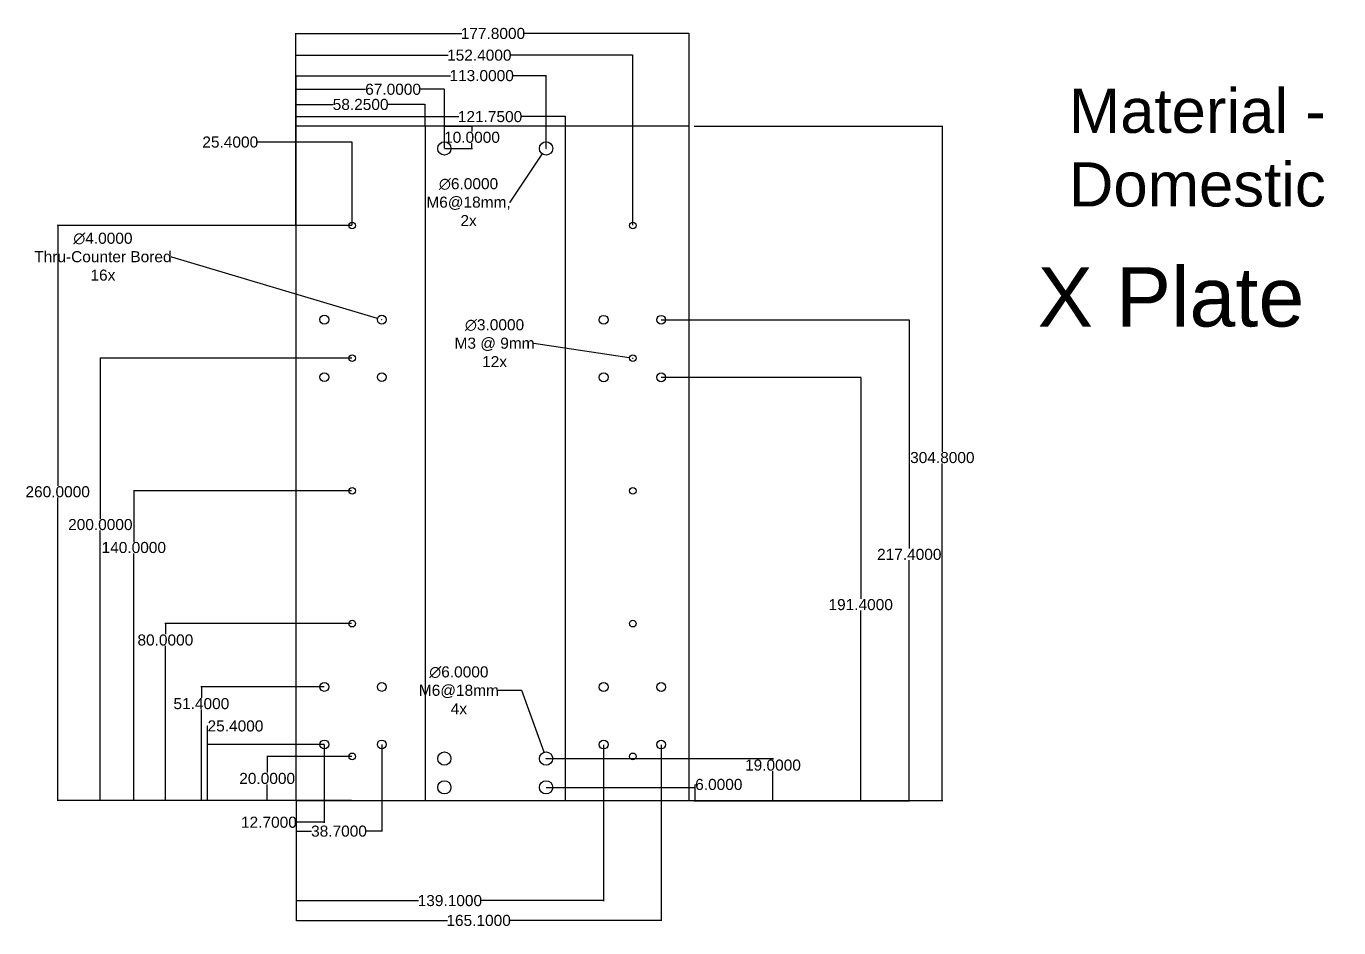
# Model space of a CAD drawing. Header units: inches. Extents: x -54 to 1859, y 85 to 1091.
# Drawn here: x 933 to 1526, y 85 to 493 of the extents above; entities that cross this region are included whole.
import ezdxf

# ---------------------------------------------------------------- set-up
doc = ezdxf.new("R2010")
doc.units = ezdxf.units.IN
doc.header["$MEASUREMENT"] = 0
doc.header["$PDMODE"] = 96
doc.styles.get("Standard").update_dxf_attribs({"font": 'arial.ttf'})
doc.dimstyles.get("Standard").update_dxf_attribs({"dimtxt": 5, "dimasz": 0.18, "dimexe": 0.18, "dimexo": 0.0625, "dimgap": 0.09, "dimtad": 0, "dimtih": 1, "dimtoh": 1, "dimdec": 4, "dimzin": 0, "dimdsep": 46, "dimtxsty": 'Standard', "dimcen": 0.09, "dimadec": 0, "dimazin": 0, "dimtfac": 1, "dimtdec": 4, "dimtofl": 0, "dimtmove": 0, "dimatfit": 3, "dimfxl": 1, "dimtolj": 1, "dimtzin": 0, "dimlwd": 30, "dimarcsym": 0})

# ---------------------------------------------------------------- blocks, each defined once
blk = doc.blocks.new('*U91')
blk.add_circle((55, 0), 1.5)
blk = doc.blocks.new('*U92')
at = {"color": 0, "linetype": 'ByBlock', "lineweight": -2, "transparency": 16777216, "rotation": 270}
for p in [(725, 400), (725, 340), (725, 280), (725, 220), (725, 160)]:
    blk.add_blockref('*U91', p, dxfattribs=at)
blk = doc.blocks.new('*U93')
blk.add_circle((55, 0), 1.5)
blk = doc.blocks.new('*U94')
at = {"color": 0, "linetype": 'ByBlock', "lineweight": -2, "transparency": 16777216, "rotation": 270}
for p in [(725, 400), (725, 340), (725, 280), (725, 220), (725, 160)]:
    blk.add_blockref('*U93', p, dxfattribs=at)
blk = doc.blocks.new('*D95')
at = {"color": 0, "lineweight": -2, "transparency": 16777216}
for p, q in [((1167.97, 148.62), (1235.56, 148.62)), ((1174.97, 142.62), (1235.56, 142.62))]:
    blk.add_line(p, q, dxfattribs=at)
at = {"color": 0, "lineweight": 30, "transparency": 16777216}
for p, q in [((1235.38, 148.62), (1235.38, 149.9)), ((1235.38, 149.9), (1235.56, 149.9)), ((1235.38, 142.8), (1235.38, 148.44))]:
    blk.add_line(p, q, dxfattribs=at)
at = {"color": 0, "transparency": 16777216}
for points in [[(1235.35, 148.44), (1235.41, 148.44), (1235.38, 148.62)], [(1235.35, 142.8), (1235.41, 142.8), (1235.38, 142.62)]]:
    blk.add_solid(points, dxfattribs=at)
at = {"layer": 'Defpoints', "color": 0, "transparency": 16777216}
for p in [(1167.91, 148.62), (1235.38, 148.62), (1174.91, 142.62)]:
    blk.add_point(p, dxfattribs=at)
at = {"color": 0, "transparency": 16777216, "insert": (1246.04, 149.9), "char_height": 5, "attachment_point": 5}
blk.add_mtext('\\A1;6.0000', dxfattribs=at)
blk = doc.blocks.new('*D96')
at = {"color": 0, "lineweight": -2, "transparency": 16777216}
for p, q in [((1079.91, 222.62), (995.55, 222.62)), ((1079.85, 142.62), (995.55, 142.62))]:
    blk.add_line(p, q, dxfattribs=at)
at = {"color": 0, "lineweight": 30, "transparency": 16777216}
for p, q in [((995.73, 222.44), (995.73, 217.83)), ((995.73, 142.8), (995.73, 212.55))]:
    blk.add_line(p, q, dxfattribs=at)
at = {"color": 0, "transparency": 16777216}
for points in [[(995.7, 222.44), (995.76, 222.44), (995.73, 222.62)], [(995.7, 142.8), (995.76, 142.8), (995.73, 142.62)]]:
    blk.add_solid(points, dxfattribs=at)
at = {"layer": 'Defpoints', "color": 0, "transparency": 16777216}
for p in [(1079.97, 222.62), (995.73, 142.62), (1079.91, 142.62)]:
    blk.add_point(p, dxfattribs=at)
at = {"color": 0, "transparency": 16777216, "insert": (995.73, 215.19), "char_height": 5, "attachment_point": 5}
blk.add_mtext('\\A1;80.0000', dxfattribs=at)
blk = doc.blocks.new('*D97')
at = {"color": 0, "lineweight": -2, "transparency": 16777216}
for p, q in [((1079.85, 282.62), (981.28, 282.62)), ((1079.79, 142.62), (981.28, 142.62))]:
    blk.add_line(p, q, dxfattribs=at)
at = {"color": 0, "lineweight": 30, "transparency": 16777216}
for p, q in [((981.46, 282.44), (981.46, 259.64)), ((981.46, 142.8), (981.46, 254.36))]:
    blk.add_line(p, q, dxfattribs=at)
at = {"color": 0, "transparency": 16777216}
for points in [[(981.43, 282.44), (981.49, 282.44), (981.46, 282.62)], [(981.43, 142.8), (981.49, 142.8), (981.46, 142.62)]]:
    blk.add_solid(points, dxfattribs=at)
at = {"layer": 'Defpoints', "color": 0, "transparency": 16777216}
for p in [(1079.91, 282.62), (981.46, 142.62), (1079.85, 142.62)]:
    blk.add_point(p, dxfattribs=at)
at = {"color": 0, "transparency": 16777216, "insert": (981.46, 257), "char_height": 5, "attachment_point": 5}
blk.add_mtext('\\A1;140.0000', dxfattribs=at)
blk = doc.blocks.new('*D100')
at = {"color": 0, "lineweight": -2, "transparency": 16777216}
for p, q in [((1167.97, 161.62), (1270.7, 161.62)), ((1234.91, 142.62), (1270.7, 142.62))]:
    blk.add_line(p, q, dxfattribs=at)
at = {"color": 0, "lineweight": 30, "transparency": 16777216}
for p, q in [((1270.52, 161.44), (1270.52, 161.28)), ((1270.52, 142.8), (1270.52, 156))]:
    blk.add_line(p, q, dxfattribs=at)
at = {"color": 0, "transparency": 16777216}
for points in [[(1270.49, 161.44), (1270.55, 161.44), (1270.52, 161.62)], [(1270.49, 142.8), (1270.55, 142.8), (1270.52, 142.62)]]:
    blk.add_solid(points, dxfattribs=at)
at = {"layer": 'Defpoints', "color": 0, "transparency": 16777216}
for p in [(1167.91, 161.62), (1234.85, 142.62), (1270.52, 142.62)]:
    blk.add_point(p, dxfattribs=at)
at = {"color": 0, "transparency": 16777216, "insert": (1270.52, 158.64), "char_height": 5, "attachment_point": 5}
blk.add_mtext('\\A1;19.0000', dxfattribs=at)
blk = doc.blocks.new('*D101')
at = {"color": 0, "lineweight": -2, "transparency": 16777216}
for p, q in [((1054.91, 412.74), (1054.91, 464.31)), ((1121.91, 437.48), (1121.91, 464.31))]:
    blk.add_line(p, q, dxfattribs=at)
at = {"color": 0, "lineweight": 30, "transparency": 16777216}
for p, q in [((1055.09, 464.13), (1086.31, 464.13)), ((1121.73, 464.13), (1111.14, 464.13))]:
    blk.add_line(p, q, dxfattribs=at)
at = {"color": 0, "transparency": 16777216}
for points in [[(1055.09, 464.16), (1055.09, 464.1), (1054.91, 464.13)], [(1121.73, 464.16), (1121.73, 464.1), (1121.91, 464.13)]]:
    blk.add_solid(points, dxfattribs=at)
at = {"layer": 'Defpoints', "color": 0, "transparency": 16777216}
for p in [(1054.91, 464.13), (1121.91, 437.42), (1054.91, 412.68)]:
    blk.add_point(p, dxfattribs=at)
at = {"color": 0, "transparency": 16777216, "insert": (1098.72, 464.13), "char_height": 5, "attachment_point": 5}
blk.add_mtext('\\A1;67.0000', dxfattribs=at)
blk = doc.blocks.new('*D102')
at = {"color": 0, "lineweight": -2, "transparency": 16777216}
for p, q in [((1054.91, 412.8), (1054.91, 470.48)), ((1167.91, 437.48), (1167.91, 470.48))]:
    blk.add_line(p, q, dxfattribs=at)
at = {"color": 0, "lineweight": 30, "transparency": 16777216}
for p, q in [((1055.09, 470.3), (1124.66, 470.3)), ((1167.73, 470.3), (1152.88, 470.3))]:
    blk.add_line(p, q, dxfattribs=at)
at = {"color": 0, "transparency": 16777216}
for points in [[(1055.09, 470.33), (1055.09, 470.27), (1054.91, 470.3)], [(1167.73, 470.33), (1167.73, 470.27), (1167.91, 470.3)]]:
    blk.add_solid(points, dxfattribs=at)
at = {"layer": 'Defpoints', "color": 0, "transparency": 16777216}
for p in [(1054.91, 470.3), (1167.91, 437.42), (1054.91, 412.74)]:
    blk.add_point(p, dxfattribs=at)
at = {"color": 0, "transparency": 16777216, "insert": (1138.77, 470.3), "char_height": 5, "attachment_point": 5}
blk.add_mtext('\\A1;113.0000', dxfattribs=at)
blk = doc.blocks.new('*D112')
at = {"color": 0, "lineweight": 30, "transparency": 16777216}
blk.add_line((1162.32, 349.38), (1205.52, 342.87), dxfattribs=at)
at = {"color": 0, "lineweight": -2, "transparency": 16777216}
for p, q in [((1207.1, 342.62), (1207.28, 342.62)), ((1207.19, 342.53), (1207.19, 342.71))]:
    blk.add_line(p, q, dxfattribs=at)
at = {"color": 0, "transparency": 16777216}
blk.add_solid([(1205.53, 342.9), (1205.52, 342.84), (1205.7, 342.84)], dxfattribs=at)
at = {"layer": 'Defpoints', "color": 0, "transparency": 16777216}
for p in [(1205.7, 342.84), (1208.67, 342.39)]:
    blk.add_point(p, dxfattribs=at)
at = {"color": 0, "transparency": 16777216, "insert": (1144.61, 349.38), "char_height": 5, "attachment_point": 5}
blk.add_mtext('\\A1;∅3.0000\\PM3 @ 9mm\\P12x', dxfattribs=at)
blk = doc.blocks.new('*D116')
at = {"color": 0, "lineweight": 30, "transparency": 16777216}
for p, q in [((1151.62, 413.13), (1166.14, 434.78)), ((1151.44, 413.13), (1151.62, 413.13))]:
    blk.add_line(p, q, dxfattribs=at)
at = {"color": 0, "lineweight": -2, "transparency": 16777216}
for p, q in [((1167.82, 437.42), (1168, 437.42)), ((1167.91, 437.33), (1167.91, 437.51))]:
    blk.add_line(p, q, dxfattribs=at)
at = {"color": 0, "transparency": 16777216}
blk.add_solid([(1166.11, 434.79), (1166.16, 434.76), (1166.24, 434.92)], dxfattribs=at)
at = {"layer": 'Defpoints', "color": 0, "transparency": 16777216}
for p in [(1169.58, 439.91), (1166.24, 434.92)]:
    blk.add_point(p, dxfattribs=at)
at = {"color": 0, "transparency": 16777216, "insert": (1132.85, 413.13), "char_height": 5, "attachment_point": 5}
blk.add_mtext('\\A1;∅6.0000\\PM6@18mm,\\P2x', dxfattribs=at)
blk = doc.blocks.new('*D118')
at = {"color": 0, "lineweight": 30, "transparency": 16777216}
for p, q in [((1146.17, 192.48), (1156.82, 192.48)), ((1156.82, 192.48), (1166.83, 164.61))]:
    blk.add_line(p, q, dxfattribs=at)
at = {"color": 0, "lineweight": -2, "transparency": 16777216}
for p, q in [((1167.82, 161.62), (1168, 161.62)), ((1167.91, 161.53), (1167.91, 161.71))]:
    blk.add_line(p, q, dxfattribs=at)
at = {"color": 0, "transparency": 16777216}
blk.add_solid([(1166.86, 164.62), (1166.81, 164.6), (1166.9, 164.44)], dxfattribs=at)
at = {"layer": 'Defpoints', "color": 0, "transparency": 16777216}
for p in [(1166.9, 164.44), (1168.93, 158.79)]:
    blk.add_point(p, dxfattribs=at)
at = {"color": 0, "transparency": 16777216, "insert": (1128.47, 192.48), "char_height": 5, "attachment_point": 5}
blk.add_mtext('\\A1;∅6.0000\\PM6@18mm\\P4x', dxfattribs=at)
blk = doc.blocks.new('*D119')
at = {"color": 0, "lineweight": 30, "transparency": 16777216}
for p, q in [((1014.83, 168.02), (1014.83, 176.35)), ((1014.83, 176.35), (1015.01, 176.35)), ((1014.83, 142.8), (1014.83, 167.84))]:
    blk.add_line(p, q, dxfattribs=at)
at = {"color": 0, "lineweight": -2, "transparency": 16777216}
for p, q in [((1067.55, 168.02), (1014.65, 168.02)), ((1054.85, 142.62), (1014.65, 142.62))]:
    blk.add_line(p, q, dxfattribs=at)
at = {"color": 0, "transparency": 16777216}
for points in [[(1014.8, 167.84), (1014.86, 167.84), (1014.83, 168.02)], [(1014.8, 142.8), (1014.86, 142.8), (1014.83, 142.62)]]:
    blk.add_solid(points, dxfattribs=at)
at = {"layer": 'Defpoints', "color": 0, "transparency": 16777216}
for p in [(1067.61, 168.02), (1014.83, 142.62), (1054.91, 142.62)]:
    blk.add_point(p, dxfattribs=at)
at = {"color": 0, "transparency": 16777216, "insert": (1027.45, 176.35), "char_height": 5, "attachment_point": 5}
blk.add_mtext('\\A1;25.4000', dxfattribs=at)
blk = doc.blocks.new('*D120')
at = {"color": 0, "lineweight": -2, "transparency": 16777216}
for p, q in [((1067.61, 167.95), (1067.61, 132.64)), ((1054.91, 142.43), (1054.91, 132.64))]:
    blk.add_line(p, q, dxfattribs=at)
at = {"color": 0, "lineweight": 30, "transparency": 16777216}
for p, q in [((1054.91, 132.82), (1054.73, 132.82)), ((1067.43, 132.82), (1055.09, 132.82))]:
    blk.add_line(p, q, dxfattribs=at)
at = {"color": 0, "transparency": 16777216}
for points in [[(1055.09, 132.85), (1055.09, 132.79), (1054.91, 132.82)], [(1067.43, 132.85), (1067.43, 132.79), (1067.61, 132.82)]]:
    blk.add_solid(points, dxfattribs=at)
at = {"layer": 'Defpoints', "color": 0, "transparency": 16777216}
for p in [(1067.61, 168.02), (1054.91, 142.49), (1054.91, 132.82)]:
    blk.add_point(p, dxfattribs=at)
at = {"color": 0, "transparency": 16777216, "insert": (1042.56, 132.82), "char_height": 5, "attachment_point": 5}
blk.add_mtext('\\A1;12.7000', dxfattribs=at)
blk = doc.blocks.new('*D121')
at = {"color": 0, "lineweight": -2, "transparency": 16777216}
for p, q in [((1093.61, 167.95), (1093.61, 128.62)), ((1054.91, 142.37), (1054.91, 128.62))]:
    blk.add_line(p, q, dxfattribs=at)
at = {"color": 0, "lineweight": 30, "transparency": 16777216}
for p, q in [((1055.09, 128.8), (1061.86, 128.8)), ((1093.43, 128.8), (1086.66, 128.8))]:
    blk.add_line(p, q, dxfattribs=at)
at = {"color": 0, "transparency": 16777216}
for points in [[(1055.09, 128.83), (1055.09, 128.77), (1054.91, 128.8)], [(1093.43, 128.83), (1093.43, 128.77), (1093.61, 128.8)]]:
    blk.add_solid(points, dxfattribs=at)
at = {"layer": 'Defpoints', "color": 0, "transparency": 16777216}
for p in [(1093.61, 168.02), (1054.91, 142.43), (1054.91, 128.8)]:
    blk.add_point(p, dxfattribs=at)
at = {"color": 0, "transparency": 16777216, "insert": (1074.26, 128.8), "char_height": 5, "attachment_point": 5}
blk.add_mtext('\\A1;38.7000', dxfattribs=at)
blk = doc.blocks.new('*D122')
at = {"color": 0, "lineweight": -2, "transparency": 16777216}
for p, q in [((1193.95, 167.89), (1193.95, 97.23)), ((1054.85, 142.55), (1054.85, 97.23))]:
    blk.add_line(p, q, dxfattribs=at)
at = {"color": 0, "lineweight": 30, "transparency": 16777216}
for p, q in [((1055.03, 97.41), (1110.29, 97.41)), ((1193.77, 97.41), (1138.51, 97.41))]:
    blk.add_line(p, q, dxfattribs=at)
at = {"color": 0, "transparency": 16777216}
for points in [[(1055.03, 97.44), (1055.03, 97.38), (1054.85, 97.41)], [(1193.77, 97.44), (1193.77, 97.38), (1193.95, 97.41)]]:
    blk.add_solid(points, dxfattribs=at)
at = {"layer": 'Defpoints', "color": 0, "transparency": 16777216}
for p in [(1193.95, 167.96), (1054.85, 142.62), (1193.95, 97.41)]:
    blk.add_point(p, dxfattribs=at)
at = {"color": 0, "transparency": 16777216, "insert": (1124.4, 97.41), "char_height": 5, "attachment_point": 5}
blk.add_mtext('\\A1;139.1000', dxfattribs=at)
blk = doc.blocks.new('*D123')
at = {"color": 0, "lineweight": -2, "transparency": 16777216}
for p, q in [((1219.95, 167.89), (1219.95, 88.26)), ((1054.85, 142.55), (1054.85, 88.26))]:
    blk.add_line(p, q, dxfattribs=at)
at = {"color": 0, "lineweight": 30, "transparency": 16777216}
for p, q in [((1055.03, 88.44), (1123.29, 88.44)), ((1219.77, 88.44), (1151.51, 88.44))]:
    blk.add_line(p, q, dxfattribs=at)
at = {"color": 0, "transparency": 16777216}
for points in [[(1055.03, 88.47), (1055.03, 88.41), (1054.85, 88.44)], [(1219.77, 88.47), (1219.77, 88.41), (1219.95, 88.44)]]:
    blk.add_solid(points, dxfattribs=at)
at = {"layer": 'Defpoints', "color": 0, "transparency": 16777216}
for p in [(1219.95, 167.96), (1054.85, 142.62), (1054.85, 88.44)]:
    blk.add_point(p, dxfattribs=at)
at = {"color": 0, "transparency": 16777216, "insert": (1137.4, 88.44), "char_height": 5, "attachment_point": 5}
blk.add_mtext('\\A1;165.1000', dxfattribs=at)
blk = doc.blocks.new('*D124')
at = {"color": 0, "lineweight": -2, "transparency": 16777216}
for p, q in [((1067.55, 194.02), (1011.84, 194.02)), ((1054.79, 142.62), (1011.84, 142.62))]:
    blk.add_line(p, q, dxfattribs=at)
at = {"color": 0, "lineweight": 30, "transparency": 16777216}
for p, q in [((1012.02, 193.84), (1012.02, 189.07)), ((1012.02, 142.8), (1012.02, 183.79))]:
    blk.add_line(p, q, dxfattribs=at)
at = {"color": 0, "transparency": 16777216}
for points in [[(1011.99, 193.84), (1012.05, 193.84), (1012.02, 194.02)], [(1011.99, 142.8), (1012.05, 142.8), (1012.02, 142.62)]]:
    blk.add_solid(points, dxfattribs=at)
at = {"layer": 'Defpoints', "color": 0, "transparency": 16777216}
for p in [(1067.61, 194.02), (1012.02, 142.62), (1054.85, 142.62)]:
    blk.add_point(p, dxfattribs=at)
at = {"color": 0, "transparency": 16777216, "insert": (1012.02, 186.43), "char_height": 5, "attachment_point": 5}
blk.add_mtext('\\A1;51.4000', dxfattribs=at)
blk = doc.blocks.new('*D125')
at = {"color": 0, "lineweight": -2, "transparency": 16777216}
for p, q in [((1220.01, 333.96), (1310.37, 333.96)), ((1234.91, 142.56), (1310.37, 142.56))]:
    blk.add_line(p, q, dxfattribs=at)
at = {"color": 0, "lineweight": 30, "transparency": 16777216}
for p, q in [((1310.19, 333.78), (1310.19, 233.83)), ((1310.19, 142.74), (1310.19, 228.55))]:
    blk.add_line(p, q, dxfattribs=at)
at = {"color": 0, "transparency": 16777216}
for points in [[(1310.16, 333.78), (1310.22, 333.78), (1310.19, 333.96)], [(1310.16, 142.74), (1310.22, 142.74), (1310.19, 142.56)]]:
    blk.add_solid(points, dxfattribs=at)
at = {"layer": 'Defpoints', "color": 0, "transparency": 16777216}
for p in [(1219.95, 333.96), (1234.85, 142.56), (1310.19, 142.56)]:
    blk.add_point(p, dxfattribs=at)
at = {"color": 0, "transparency": 16777216, "insert": (1310.19, 231.19), "char_height": 5, "attachment_point": 5}
blk.add_mtext('\\A1;191.4000', dxfattribs=at)
blk = doc.blocks.new('*D126')
at = {"color": 0, "lineweight": -2, "transparency": 16777216}
for p, q in [((1220.01, 359.96), (1332.34, 359.96)), ((1234.91, 142.56), (1332.34, 142.56))]:
    blk.add_line(p, q, dxfattribs=at)
at = {"color": 0, "lineweight": 30, "transparency": 16777216}
for p, q in [((1332.16, 359.78), (1332.16, 256.54)), ((1332.16, 142.74), (1332.16, 251.26))]:
    blk.add_line(p, q, dxfattribs=at)
at = {"color": 0, "transparency": 16777216}
for points in [[(1332.13, 359.78), (1332.19, 359.78), (1332.16, 359.96)], [(1332.13, 142.74), (1332.19, 142.74), (1332.16, 142.56)]]:
    blk.add_solid(points, dxfattribs=at)
at = {"layer": 'Defpoints', "color": 0, "transparency": 16777216}
for p in [(1219.95, 359.96), (1234.85, 142.56), (1332.16, 142.56)]:
    blk.add_point(p, dxfattribs=at)
at = {"color": 0, "transparency": 16777216, "insert": (1332.16, 253.9), "char_height": 5, "attachment_point": 5}
blk.add_mtext('\\A1;217.4000', dxfattribs=at)
blk = doc.blocks.new('*D137')
at = {"color": 0, "lineweight": -2, "transparency": 16777216}
for p, q in [((1080.12, 402.62), (946.85, 402.62)), ((1054.79, 142.62), (946.85, 142.62))]:
    blk.add_line(p, q, dxfattribs=at)
at = {"color": 0, "lineweight": 30, "transparency": 16777216}
for p, q in [((947.03, 402.44), (947.03, 284.85)), ((947.03, 142.8), (947.03, 279.56))]:
    blk.add_line(p, q, dxfattribs=at)
at = {"color": 0, "transparency": 16777216}
for points in [[(947, 402.44), (947.06, 402.44), (947.03, 402.62)], [(947, 142.8), (947.06, 142.8), (947.03, 142.62)]]:
    blk.add_solid(points, dxfattribs=at)
at = {"layer": 'Defpoints', "color": 0, "transparency": 16777216}
for p in [(1080.19, 402.62), (947.03, 142.62), (1054.85, 142.62)]:
    blk.add_point(p, dxfattribs=at)
at = {"color": 0, "transparency": 16777216, "insert": (947.03, 282.2), "char_height": 5, "attachment_point": 5}
blk.add_mtext('\\A1;260.0000', dxfattribs=at)
blk = doc.blocks.new('*D144')
at = {"color": 0, "lineweight": -2, "transparency": 16777216}
for p, q in [((1234.85, 447.42), (1347.29, 447.42)), ((1234.97, 142.62), (1347.29, 142.62))]:
    blk.add_line(p, q, dxfattribs=at)
at = {"color": 0, "lineweight": 30, "transparency": 16777216}
for p, q in [((1347.11, 447.24), (1347.11, 300.3)), ((1347.11, 142.8), (1347.11, 295.02))]:
    blk.add_line(p, q, dxfattribs=at)
at = {"color": 0, "transparency": 16777216}
for points in [[(1347.08, 447.24), (1347.14, 447.24), (1347.11, 447.42)], [(1347.08, 142.8), (1347.14, 142.8), (1347.11, 142.62)]]:
    blk.add_solid(points, dxfattribs=at)
at = {"layer": 'Defpoints', "color": 0, "transparency": 16777216}
for p in [(1234.79, 447.42), (1347.11, 447.42), (1234.91, 142.62)]:
    blk.add_point(p, dxfattribs=at)
at = {"color": 0, "transparency": 16777216, "insert": (1347.11, 297.66), "char_height": 5, "attachment_point": 5}
blk.add_mtext('\\A1;304.8000', dxfattribs=at)
blk = doc.blocks.new('*D145')
at = {"color": 0, "lineweight": -2, "transparency": 16777216}
for p, q in [((1080.12, 342.62), (966.14, 342.62)), ((1054.72, 142.62), (966.14, 142.62))]:
    blk.add_line(p, q, dxfattribs=at)
at = {"color": 0, "lineweight": 30, "transparency": 16777216}
for p, q in [((966.32, 342.44), (966.32, 270.02)), ((966.32, 142.8), (966.32, 264.73))]:
    blk.add_line(p, q, dxfattribs=at)
at = {"color": 0, "transparency": 16777216}
for points in [[(966.29, 342.44), (966.35, 342.44), (966.32, 342.62)], [(966.29, 142.8), (966.35, 142.8), (966.32, 142.62)]]:
    blk.add_solid(points, dxfattribs=at)
at = {"layer": 'Defpoints', "color": 0, "transparency": 16777216}
for p in [(1080.19, 342.62), (966.32, 142.62), (1054.79, 142.62)]:
    blk.add_point(p, dxfattribs=at)
at = {"color": 0, "transparency": 16777216, "insert": (966.32, 267.38), "char_height": 5, "attachment_point": 5}
blk.add_mtext('\\A1;200.0000', dxfattribs=at)
blk = doc.blocks.new('*D153')
at = {"color": 0, "lineweight": -2, "transparency": 16777216}
for p, q in [((1054.79, 402.68), (1054.79, 479.72)), ((1207.19, 402.68), (1207.19, 479.72))]:
    blk.add_line(p, q, dxfattribs=at)
at = {"color": 0, "lineweight": 30, "transparency": 16777216}
for p, q in [((1054.97, 479.54), (1123.6, 479.54)), ((1207.01, 479.54), (1151.82, 479.54))]:
    blk.add_line(p, q, dxfattribs=at)
at = {"color": 0, "transparency": 16777216}
for points in [[(1054.97, 479.57), (1054.97, 479.51), (1054.79, 479.54)], [(1207.01, 479.57), (1207.01, 479.51), (1207.19, 479.54)]]:
    blk.add_solid(points, dxfattribs=at)
at = {"layer": 'Defpoints', "color": 0, "transparency": 16777216}
for p in [(1054.79, 479.54), (1054.79, 402.62), (1207.19, 402.62)]:
    blk.add_point(p, dxfattribs=at)
at = {"color": 0, "transparency": 16777216, "insert": (1137.71, 479.54), "char_height": 5, "attachment_point": 5}
blk.add_mtext('\\A1;152.4000', dxfattribs=at)
blk = doc.blocks.new('*D154')
at = {"color": 0, "lineweight": -2, "transparency": 16777216}
for p, q in [((1054.79, 447.48), (1054.79, 489.53)), ((1232.59, 447.48), (1232.59, 489.53))]:
    blk.add_line(p, q, dxfattribs=at)
at = {"color": 0, "lineweight": 30, "transparency": 16777216}
for p, q in [((1054.97, 489.35), (1129.77, 489.35)), ((1232.41, 489.35), (1157.98, 489.35))]:
    blk.add_line(p, q, dxfattribs=at)
at = {"color": 0, "transparency": 16777216}
for points in [[(1054.97, 489.38), (1054.97, 489.32), (1054.79, 489.35)], [(1232.41, 489.38), (1232.41, 489.32), (1232.59, 489.35)]]:
    blk.add_solid(points, dxfattribs=at)
at = {"layer": 'Defpoints', "color": 0, "transparency": 16777216}
for p in [(1054.79, 489.35), (1054.79, 447.42), (1232.59, 447.42)]:
    blk.add_point(p, dxfattribs=at)
at = {"color": 0, "transparency": 16777216, "insert": (1143.88, 489.35), "char_height": 5, "attachment_point": 5}
blk.add_mtext('\\A1;177.8000', dxfattribs=at)
blk = doc.blocks.new('*D155')
at = {"color": 0, "lineweight": 30, "transparency": 16777216}
for p, q in [((1054.79, 440.27), (1037.53, 440.27)), ((1080.01, 440.27), (1054.97, 440.27))]:
    blk.add_line(p, q, dxfattribs=at)
at = {"color": 0, "lineweight": -2, "transparency": 16777216}
for p, q in [((1054.79, 402.68), (1054.79, 440.45)), ((1080.19, 402.68), (1080.19, 440.45))]:
    blk.add_line(p, q, dxfattribs=at)
at = {"color": 0, "transparency": 16777216}
for points in [[(1054.97, 440.3), (1054.97, 440.24), (1054.79, 440.27)], [(1080.01, 440.3), (1080.01, 440.24), (1080.19, 440.27)]]:
    blk.add_solid(points, dxfattribs=at)
at = {"layer": 'Defpoints', "color": 0, "transparency": 16777216}
for p in [(1054.79, 440.27), (1054.79, 402.62), (1080.19, 402.62)]:
    blk.add_point(p, dxfattribs=at)
at = {"color": 0, "transparency": 16777216, "insert": (1025.08, 440.27), "char_height": 5, "attachment_point": 5}
blk.add_mtext('\\A1;25.4000', dxfattribs=at)
blk = doc.blocks.new('*D158')
at = {"color": 0, "lineweight": -2, "transparency": 16777216}
for p, q in [((1080.12, 162.62), (1041.59, 162.62)), ((1054.66, 142.62), (1041.59, 142.62))]:
    blk.add_line(p, q, dxfattribs=at)
at = {"color": 0, "lineweight": 30, "transparency": 16777216}
for p, q in [((1041.77, 162.44), (1041.77, 155.26)), ((1041.77, 142.8), (1041.77, 149.97))]:
    blk.add_line(p, q, dxfattribs=at)
at = {"color": 0, "transparency": 16777216}
for points in [[(1041.74, 162.44), (1041.8, 162.44), (1041.77, 162.62)], [(1041.74, 142.8), (1041.8, 142.8), (1041.77, 142.62)]]:
    blk.add_solid(points, dxfattribs=at)
at = {"layer": 'Defpoints', "color": 0, "transparency": 16777216}
for p in [(1080.19, 162.62), (1041.77, 142.62), (1054.72, 142.62)]:
    blk.add_point(p, dxfattribs=at)
at = {"color": 0, "transparency": 16777216, "insert": (1041.77, 152.62), "char_height": 5, "attachment_point": 5}
blk.add_mtext('\\A1;20.0000', dxfattribs=at)
blk = doc.blocks.new('*D181')
at = {"color": 0, "lineweight": -2, "transparency": 16777216}
for p, q in [((1054.91, 447.48), (1054.91, 457.45)), ((1113.16, 447.48), (1113.16, 457.45))]:
    blk.add_line(p, q, dxfattribs=at)
at = {"color": 0, "lineweight": 30, "transparency": 16777216}
for p, q in [((1055.09, 457.27), (1071.63, 457.27)), ((1112.98, 457.27), (1096.44, 457.27))]:
    blk.add_line(p, q, dxfattribs=at)
at = {"color": 0, "transparency": 16777216}
for points in [[(1055.09, 457.3), (1055.09, 457.24), (1054.91, 457.27)], [(1112.98, 457.3), (1112.98, 457.24), (1113.16, 457.27)]]:
    blk.add_solid(points, dxfattribs=at)
at = {"layer": 'Defpoints', "color": 0, "transparency": 16777216}
for p in [(1054.91, 457.27), (1054.91, 447.42), (1113.16, 447.42)]:
    blk.add_point(p, dxfattribs=at)
at = {"color": 0, "transparency": 16777216, "insert": (1084.04, 457.27), "char_height": 5, "attachment_point": 5}
blk.add_mtext('\\A1;58.2500', dxfattribs=at)
blk = doc.blocks.new('*D201')
at = {"color": 0, "lineweight": -2, "transparency": 16777216}
for p, q in [((1121.97, 447.42), (1134.59, 447.42)), ((1121.97, 437.42), (1134.59, 437.42))]:
    blk.add_line(p, q, dxfattribs=at)
at = {"color": 0, "lineweight": 30, "transparency": 16777216}
for p, q in [((1134.41, 447.24), (1134.41, 445.06)), ((1134.41, 437.6), (1134.41, 439.77))]:
    blk.add_line(p, q, dxfattribs=at)
at = {"color": 0, "transparency": 16777216}
for points in [[(1134.38, 447.24), (1134.44, 447.24), (1134.41, 447.42)], [(1134.38, 437.6), (1134.44, 437.6), (1134.41, 437.42)]]:
    blk.add_solid(points, dxfattribs=at)
at = {"layer": 'Defpoints', "color": 0, "transparency": 16777216}
for p in [(1121.91, 447.42), (1134.41, 447.42), (1121.91, 437.42)]:
    blk.add_point(p, dxfattribs=at)
at = {"color": 0, "transparency": 16777216, "insert": (1134.41, 442.42), "char_height": 5, "attachment_point": 5}
blk.add_mtext('\\A1;10.0000', dxfattribs=at)
blk = doc.blocks.new('*D202')
at = {"color": 0, "lineweight": 30, "transparency": 16777216}
for p, q in [((998.3, 388.45), (998.48, 388.45)), ((998.48, 388.45), (1091.52, 360.64))]:
    blk.add_line(p, q, dxfattribs=at)
at = {"color": 0, "lineweight": -2, "transparency": 16777216}
for p, q in [((1093.52, 360.02), (1093.7, 360.02)), ((1093.61, 359.93), (1093.61, 360.11))]:
    blk.add_line(p, q, dxfattribs=at)
at = {"color": 0, "transparency": 16777216}
blk.add_solid([(1091.53, 360.67), (1091.51, 360.61), (1091.69, 360.59)], dxfattribs=at)
at = {"layer": 'Defpoints', "color": 0, "transparency": 16777216}
for p in [(1091.69, 360.59), (1095.53, 359.44)]:
    blk.add_point(p, dxfattribs=at)
at = {"color": 0, "transparency": 16777216, "insert": (967.49, 388.45), "char_height": 5, "attachment_point": 5}
blk.add_mtext('\\A1;∅4.0000\\PThru-Counter Bored\\P16x', dxfattribs=at)
blk = doc.blocks.new('*D215')
at = {"color": 0, "lineweight": -2, "transparency": 16777216}
for p, q in [((1054.91, 447.48), (1054.91, 451.96)), ((1176.66, 447.48), (1176.66, 451.96))]:
    blk.add_line(p, q, dxfattribs=at)
at = {"color": 0, "lineweight": 30, "transparency": 16777216}
for p, q in [((1055.09, 451.78), (1128.45, 451.78)), ((1176.48, 451.78), (1156.67, 451.78))]:
    blk.add_line(p, q, dxfattribs=at)
at = {"color": 0, "transparency": 16777216}
for points in [[(1055.09, 451.81), (1055.09, 451.75), (1054.91, 451.78)], [(1176.48, 451.81), (1176.48, 451.75), (1176.66, 451.78)]]:
    blk.add_solid(points, dxfattribs=at)
at = {"layer": 'Defpoints', "color": 0, "transparency": 16777216}
for p in [(1054.91, 451.78), (1054.91, 447.42), (1176.66, 447.42)]:
    blk.add_point(p, dxfattribs=at)
at = {"color": 0, "transparency": 16777216, "insert": (1142.56, 451.78), "char_height": 5, "attachment_point": 5}
blk.add_mtext('\\A1;121.7500', dxfattribs=at)

msp = doc.modelspace()

# ---------------------------------------------------------------- linework, layer by layer
for points in [[(1054.78538, 142.61572), (1232.58538, 142.61572), (1232.58538, 447.41572), (1054.78538, 447.41572)], [(1113.16038, 142.61572), (1176.66038, 142.61572), (1176.66038, 447.41572), (1113.16038, 447.41572)]]:
    msp.add_lwpolyline(points, close=True)
for centre, radius in [((1121.91038, 437.41572), 3), ((1167.91038, 437.41572), 3), ((1067.61038, 360.01572), 2), ((1093.61038, 360.01572), 2), ((1193.94788, 359.95572), 2), ((1219.94788, 359.95572), 2), ((1067.61038, 334.01572), 2), ((1093.61038, 334.01572), 2), ((1193.94788, 333.95572), 2), ((1219.94788, 333.95572), 2), ((1067.61038, 194.01572), 2), ((1093.61038, 194.01572), 2), ((1193.94788, 193.95572), 2), ((1219.94788, 193.95572), 2), ((1067.61038, 168.01572), 2), ((1093.61038, 168.01572), 2), ((1193.94788, 167.95572), 2), ((1219.94788, 167.95572), 2), ((1121.91038, 161.61572), 3), ((1167.91038, 161.61572), 3), ((1121.91038, 148.61572), 3), ((1167.91038, 148.61572), 3)]:
    msp.add_circle(centre, radius)

# ---------------------------------------------------------------- block references
for name, p in [('*U92', (355.18538, 57.61572)), ('*U94', (482.18538, 57.61572))]:
    msp.add_blockref(name, p)

# ---------------------------------------------------------------- texts
at = {"attachment_point": 1}
for s, width, heights, insert, char_height in [('Material - MIC-6 Domestic', 260.8120034, [85.10151], (1404.33769, 464.40953), 19.9598997), ('X Plate', 223.5012079, [71.5866], (1390.27381, 383.68302), 26.77533)]:
    msp.add_mtext_dynamic_manual_height_columns(s, width=width, gutter_width=1, heights=heights, dxfattribs=dict(at, insert=insert, char_height=char_height))

# ---------------------------------------------------------------- dimensions: what is measured, and where the dimension line sits
for base, p1, p2, picture, middle in [((1054.78538, 489.35176), (1232.58538, 447.41572), (1054.78538, 447.41572), '*D154', (1143.87534, 489.35176)), ((1054.78538, 479.54427), (1207.18538, 402.61572), (1054.78538, 402.61572), '*D153', (1137.70567, 479.54427)), ((1054.91038, 470.29778), (1167.91038, 437.41572), (1054.91038, 412.74072), '*D102', (1138.77326, 470.29778)), ((1054.91038, 464.1325), (1121.91038, 437.41572), (1054.91038, 412.67822), '*D101', (1098.72454, 464.1325)), ((1054.91038, 451.77751), (1176.66038, 447.41572), (1054.91038, 447.41572), '*D215', (1142.55883, 451.77751)), ((1054.78538, 440.27335), (1080.18538, 402.61572), (1054.78538, 402.61572), '*D155', (1025.08468, 440.27335))]:
    dim = msp.add_linear_dim(base=base, p1=p1, p2=p2, dimstyle='Standard')
    dim.commit()
    dim.dimension.update_dxf_attribs({"geometry": picture, "text_midpoint": middle, "dimtype": 160})
for base, p1, p2, picture, middle in [((1054.91038, 457.26514), (1113.16038, 447.41572), (1054.91038, 447.41572), '*D181', (1084.03538, 457.26514)), ((1054.91038, 132.82392), (1067.61038, 168.01572), (1054.91038, 142.49072), '*D120', (1042.5633, 132.82392)), ((1193.94788, 97.40723), (1054.84788, 142.61572), (1193.94788, 167.95572), '*D122', (1124.39788, 97.40723)), ((1054.84788, 88.44228), (1219.94788, 167.95572), (1054.84788, 142.61572), '*D123', (1137.39788, 88.44228)), ((1054.91038, 128.80107), (1093.61038, 168.01572), (1054.91038, 142.42822), '*D121', (1074.26038, 128.80107))]:
    dim = msp.add_linear_dim(base=base, p1=p1, p2=p2, dimstyle='Standard')
    dim.commit()
    dim.dimension.update_dxf_attribs({"geometry": picture, "text_midpoint": middle})
for base, p1, p2, picture, middle in [((1134.4128, 447.41572), (1121.91038, 437.41572), (1121.91038, 447.41572), '*D201', (1134.4128, 442.41572)), ((1041.77126, 142.61572), (1080.18538, 162.61572), (1054.72288, 142.61572), '*D158', (1041.77126, 152.61572))]:
    dim = msp.add_linear_dim(base=base, p1=p1, p2=p2, angle=90, dimstyle='Standard')
    dim.commit()
    dim.dimension.update_dxf_attribs({"geometry": picture, "text_midpoint": middle})
for base, p1, p2, picture, middle in [((1347.11309, 447.41572), (1234.91038, 142.61572), (1234.78538, 447.41572), '*D144', (1347.11309, 297.66029)), ((947.03485, 142.61572), (1080.18538, 402.61572), (1054.84788, 142.61572), '*D137', (947.03485, 282.20326)), ((1332.15525, 142.55572), (1219.94788, 359.95572), (1234.84788, 142.55572), '*D126', (1332.15525, 253.89859)), ((966.32354, 142.61572), (1080.18538, 342.61572), (1054.78538, 142.61572), '*D145', (966.32354, 267.37754)), ((1310.18591, 142.55572), (1219.94788, 333.95572), (1234.84788, 142.55572), '*D125', (1310.18591, 231.18988)), ((981.45774, 142.61572), (1079.91038, 282.61572), (1079.84788, 142.61572), '*D97', (981.45774, 256.99954)), ((995.7345, 142.61572), (1079.97288, 222.61572), (1079.91038, 142.61572), '*D96', (995.7345, 215.19101)), ((1012.02289, 142.61572), (1067.61038, 194.01572), (1054.84788, 142.61572), '*D124', (1012.02289, 186.42912)), ((1014.8288, 142.61572), (1067.61038, 168.01572), (1054.91038, 142.61572), '*D119', (1027.45384, 176.34763)), ((1270.52228, 142.61572), (1167.91038, 161.61572), (1234.84788, 142.61572), '*D100', (1270.52228, 158.64129)), ((1235.38319, 148.61572), (1174.91038, 142.61572), (1167.91038, 148.61572), '*D95', (1246.03689, 149.89944))]:
    dim = msp.add_linear_dim(base=base, p1=p1, p2=p2, angle=90, dimstyle='Standard')
    dim.commit()
    dim.dimension.update_dxf_attribs({"geometry": picture, "text_midpoint": middle, "dimtype": 160})
for p1, p2, text, picture, middle in [((1169.58187, 439.90693), (1166.23889, 434.92451), '<>\\PM6@18mm,\\P2x', '*D116', (1132.84599, 413.13187)), ((1095.5266, 359.44291), (1091.69416, 360.58854), '<>\\PThru-Counter Bored\\P16x', '*D202', (967.48608, 388.45275)), ((1208.66864, 342.39227), (1205.70212, 342.83918), '<>\\PM3 @ 9mm\\P12x', '*D112', (1162.3159, 349.37539)), ((1168.92511, 158.79255), (1166.89565, 164.4389), '<>\\PM6@18mm\\P4x', '*D118', (1128.46822, 192.48158))]:
    dim = msp.add_diameter_dim_2p(p1=p1, p2=p2, text=text, dimstyle='Standard')
    dim.commit()
    dim.dimension.update_dxf_attribs({"geometry": picture, "text_midpoint": middle, "dimtype": 163})

doc.saveas('drawing.dxf')
